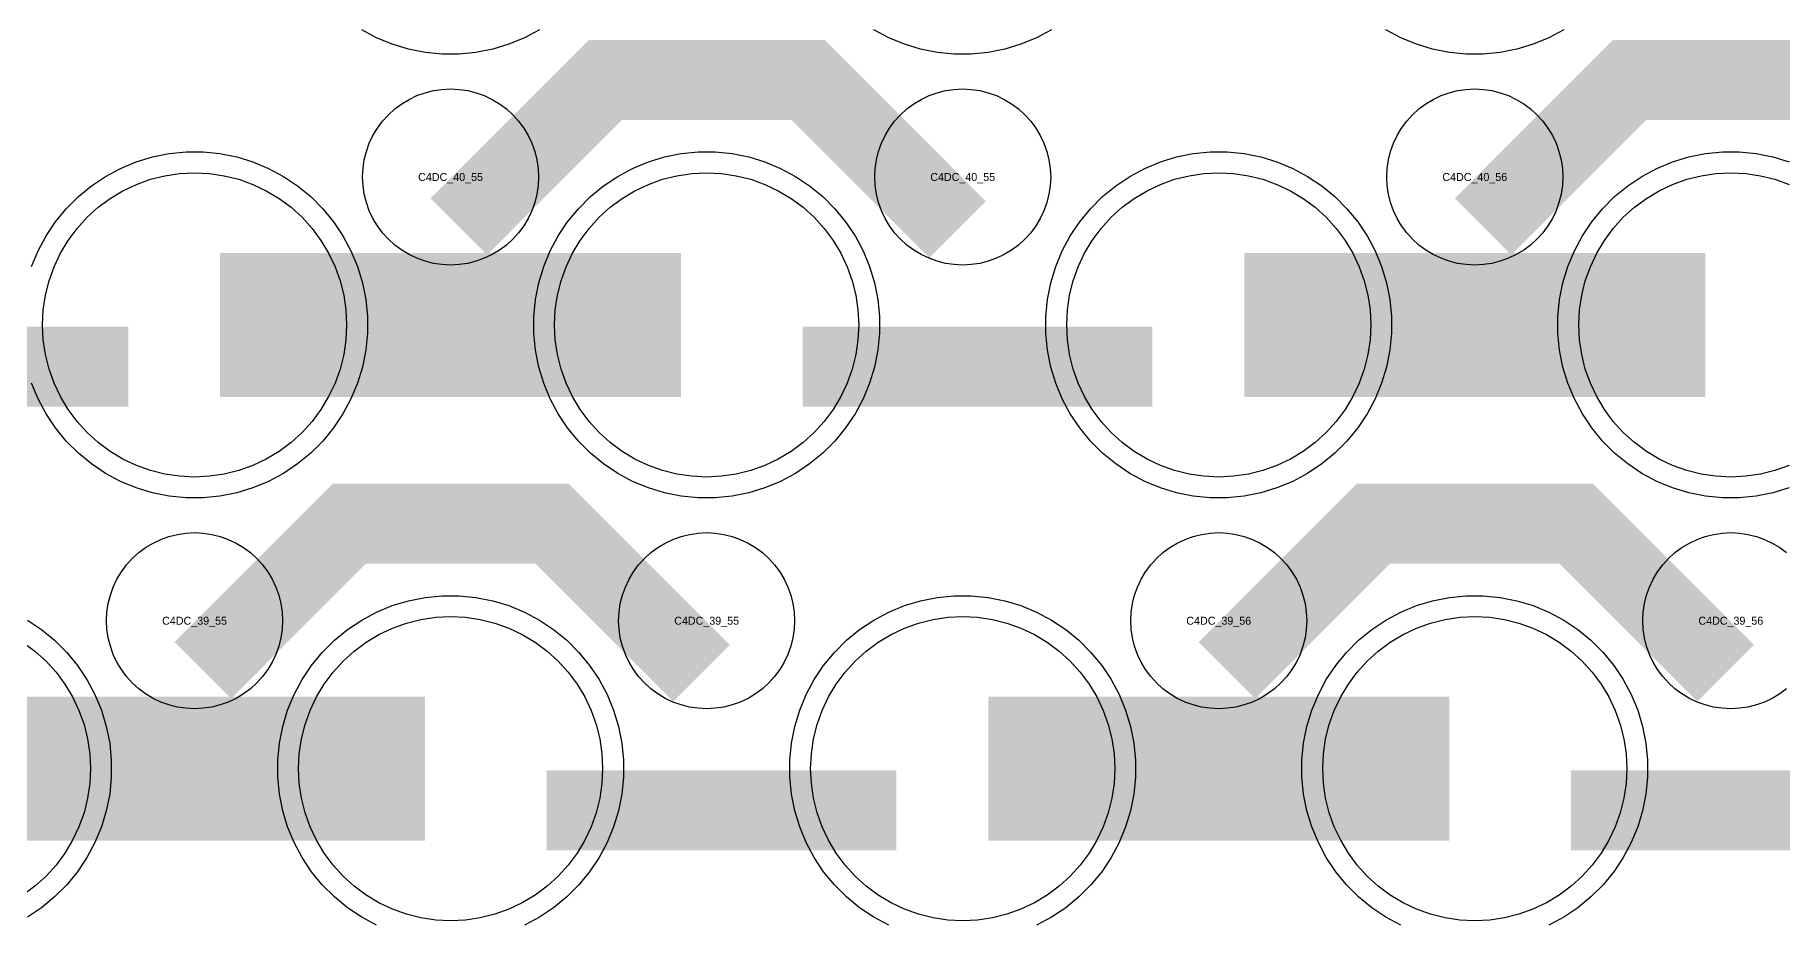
# Model space of a CAD drawing. Extents: x -11880 to 11880, y -14992 to 14992.
# Drawn here: x 5550 to 6096, y -9484 to -9206 of the extents above; entities that cross this region are included whole.
import ezdxf
from ezdxf.enums import TextEntityAlignment as Align

# ---------------------------------------------------------------- set-up
doc = ezdxf.new("R2010")
doc.units = 0
doc.header["$MEASUREMENT"] = 0
for name, color, linetype in [('GDS_775_DT_237', 138, 'CONTINUOUS'), ('RDL1_FS', 34, 'CONTINUOUS'), ('RDL_BS', 160, 'CONTINUOUS')]:
    doc.layers.add(name, color=color, linetype=linetype)

msp = doc.modelspace()

# ---------------------------------------------------------------- linework, layer by layer
at = {"layer": 'RDL1_FS'}
for points in [[(5600, -9344.509), (5595.343, -9344.28), (5590.732, -9343.596), (5586.209, -9342.464), (5581.819, -9340.892), (5577.605, -9338.9), (5573.605, -9336.502), (5569.86, -9333.724), (5566.406, -9330.594), (5563.276, -9327.14), (5560.498, -9323.395), (5558.1, -9319.395), (5556.108, -9315.181), (5554.536, -9310.791), (5553.404, -9306.268), (5552.72, -9301.657), (5552.491, -9297), (5552.72, -9292.343), (5553.404, -9287.732), (5554.536, -9283.209), (5556.108, -9278.819), (5558.1, -9274.605), (5560.498, -9270.605), (5563.276, -9266.86), (5566.406, -9263.406), (5569.86, -9260.276), (5573.605, -9257.498), (5577.605, -9255.1), (5581.819, -9253.108), (5586.209, -9251.536), (5590.732, -9250.404), (5595.343, -9249.72), (5600, -9249.491), (5604.657, -9249.72), (5609.268, -9250.404), (5613.791, -9251.536), (5618.181, -9253.108), (5622.395, -9255.1), (5626.395, -9257.498), (5630.14, -9260.276), (5633.594, -9263.406), (5636.724, -9266.86), (5639.502, -9270.605), (5641.9, -9274.605), (5643.892, -9278.819), (5645.464, -9283.209), (5646.596, -9287.732), (5647.28, -9292.343), (5647.509, -9297), (5647.28, -9301.657), (5646.596, -9306.268), (5645.464, -9310.791), (5643.892, -9315.181), (5641.9, -9319.395), (5639.502, -9323.395), (5636.724, -9327.14), (5633.594, -9330.594), (5630.14, -9333.724), (5626.395, -9336.502), (5622.395, -9338.9), (5618.181, -9340.892), (5613.791, -9342.464), (5609.268, -9343.596), (5604.657, -9344.28)], [(5760, -9344.509), (5755.343, -9344.28), (5750.732, -9343.596), (5746.209, -9342.464), (5741.819, -9340.892), (5737.605, -9338.9), (5733.605, -9336.502), (5729.86, -9333.724), (5726.406, -9330.594), (5723.276, -9327.14), (5720.498, -9323.395), (5718.1, -9319.395), (5716.108, -9315.181), (5714.536, -9310.791), (5713.404, -9306.268), (5712.72, -9301.657), (5712.491, -9297), (5712.72, -9292.343), (5713.404, -9287.732), (5714.536, -9283.209), (5716.108, -9278.819), (5718.1, -9274.605), (5720.498, -9270.605), (5723.276, -9266.86), (5726.406, -9263.406), (5729.86, -9260.276), (5733.605, -9257.498), (5737.605, -9255.1), (5741.819, -9253.108), (5746.209, -9251.536), (5750.732, -9250.404), (5755.343, -9249.72), (5760, -9249.491), (5764.657, -9249.72), (5769.268, -9250.404), (5773.791, -9251.536), (5778.181, -9253.108), (5782.395, -9255.1), (5786.395, -9257.498), (5790.14, -9260.276), (5793.594, -9263.406), (5796.724, -9266.86), (5799.502, -9270.605), (5801.9, -9274.605), (5803.892, -9278.819), (5805.464, -9283.209), (5806.596, -9287.732), (5807.28, -9292.343), (5807.509, -9297), (5807.28, -9301.657), (5806.596, -9306.268), (5805.464, -9310.791), (5803.892, -9315.181), (5801.9, -9319.395), (5799.502, -9323.395), (5796.724, -9327.14), (5793.594, -9330.594), (5790.14, -9333.724), (5786.395, -9336.502), (5782.395, -9338.9), (5778.181, -9340.892), (5773.791, -9342.464), (5769.268, -9343.596), (5764.657, -9344.28)], [(5920, -9344.509), (5915.343, -9344.28), (5910.732, -9343.596), (5906.209, -9342.464), (5901.819, -9340.892), (5897.605, -9338.9), (5893.605, -9336.502), (5889.86, -9333.724), (5886.406, -9330.594), (5883.276, -9327.14), (5880.498, -9323.395), (5878.1, -9319.395), (5876.108, -9315.181), (5874.536, -9310.791), (5873.404, -9306.268), (5872.72, -9301.657), (5872.491, -9297), (5872.72, -9292.343), (5873.404, -9287.732), (5874.536, -9283.209), (5876.108, -9278.819), (5878.1, -9274.605), (5880.498, -9270.605), (5883.276, -9266.86), (5886.406, -9263.406), (5889.86, -9260.276), (5893.605, -9257.498), (5897.605, -9255.1), (5901.819, -9253.108), (5906.209, -9251.536), (5910.732, -9250.404), (5915.343, -9249.72), (5920, -9249.491), (5924.657, -9249.72), (5929.268, -9250.404), (5933.791, -9251.536), (5938.181, -9253.108), (5942.395, -9255.1), (5946.395, -9257.498), (5950.14, -9260.276), (5953.594, -9263.406), (5956.724, -9266.86), (5959.502, -9270.605), (5961.9, -9274.605), (5963.892, -9278.819), (5965.464, -9283.209), (5966.596, -9287.732), (5967.28, -9292.343), (5967.509, -9297), (5967.28, -9301.657), (5966.596, -9306.268), (5965.464, -9310.791), (5963.892, -9315.181), (5961.9, -9319.395), (5959.502, -9323.395), (5956.724, -9327.14), (5953.594, -9330.594), (5950.14, -9333.724), (5946.395, -9336.502), (5942.395, -9338.9), (5938.181, -9340.892), (5933.791, -9342.464), (5929.268, -9343.596), (5924.657, -9344.28)], [(5680, -9483.074), (5675.343, -9482.845), (5670.732, -9482.161), (5666.209, -9481.029), (5661.819, -9479.457), (5657.605, -9477.465), (5653.605, -9475.067), (5649.86, -9472.289), (5646.406, -9469.159), (5643.276, -9465.705), (5640.498, -9461.96), (5638.1, -9457.96), (5636.108, -9453.746), (5634.536, -9449.356), (5633.404, -9444.833), (5632.72, -9440.222), (5632.491, -9435.565), (5632.72, -9430.908), (5633.404, -9426.297), (5634.536, -9421.774), (5636.108, -9417.384), (5638.1, -9413.17), (5640.498, -9409.17), (5643.276, -9405.425), (5646.406, -9401.971), (5649.86, -9398.841), (5653.605, -9396.063), (5657.605, -9393.665), (5661.819, -9391.673), (5666.209, -9390.101), (5670.732, -9388.969), (5675.343, -9388.285), (5680, -9388.056), (5684.657, -9388.285), (5689.268, -9388.969), (5693.791, -9390.101), (5698.181, -9391.673), (5702.395, -9393.665), (5706.395, -9396.063), (5710.14, -9398.841), (5713.594, -9401.971), (5716.724, -9405.425), (5719.502, -9409.17), (5721.9, -9413.17), (5723.892, -9417.384), (5725.464, -9421.774), (5726.596, -9426.297), (5727.28, -9430.908), (5727.509, -9435.565), (5727.28, -9440.222), (5726.596, -9444.833), (5725.464, -9449.356), (5723.892, -9453.746), (5721.9, -9457.96), (5719.502, -9461.96), (5716.724, -9465.705), (5713.594, -9469.159), (5710.14, -9472.289), (5706.395, -9475.067), (5702.395, -9477.465), (5698.181, -9479.457), (5693.791, -9481.029), (5689.268, -9482.161), (5684.657, -9482.845)], [(5840, -9483.074), (5835.343, -9482.845), (5830.732, -9482.161), (5826.209, -9481.029), (5821.819, -9479.457), (5817.605, -9477.465), (5813.605, -9475.067), (5809.86, -9472.289), (5806.406, -9469.159), (5803.276, -9465.705), (5800.498, -9461.96), (5798.1, -9457.96), (5796.108, -9453.746), (5794.536, -9449.356), (5793.404, -9444.833), (5792.72, -9440.222), (5792.491, -9435.565), (5792.72, -9430.908), (5793.404, -9426.297), (5794.536, -9421.774), (5796.108, -9417.384), (5798.1, -9413.17), (5800.498, -9409.17), (5803.276, -9405.425), (5806.406, -9401.971), (5809.86, -9398.841), (5813.605, -9396.063), (5817.605, -9393.665), (5821.819, -9391.673), (5826.209, -9390.101), (5830.732, -9388.969), (5835.343, -9388.285), (5840, -9388.056), (5844.657, -9388.285), (5849.268, -9388.969), (5853.791, -9390.101), (5858.181, -9391.673), (5862.395, -9393.665), (5866.395, -9396.063), (5870.14, -9398.841), (5873.594, -9401.971), (5876.724, -9405.425), (5879.502, -9409.17), (5881.9, -9413.17), (5883.892, -9417.384), (5885.464, -9421.774), (5886.596, -9426.297), (5887.28, -9430.908), (5887.509, -9435.565), (5887.28, -9440.222), (5886.596, -9444.833), (5885.464, -9449.356), (5883.892, -9453.746), (5881.9, -9457.96), (5879.502, -9461.96), (5876.724, -9465.705), (5873.594, -9469.159), (5870.14, -9472.289), (5866.395, -9475.067), (5862.395, -9477.465), (5858.181, -9479.457), (5853.791, -9481.029), (5849.268, -9482.161), (5844.657, -9482.845)], [(6000, -9483.074), (5995.343, -9482.845), (5990.732, -9482.161), (5986.209, -9481.029), (5981.819, -9479.457), (5977.605, -9477.465), (5973.605, -9475.067), (5969.86, -9472.289), (5966.406, -9469.159), (5963.276, -9465.705), (5960.498, -9461.96), (5958.1, -9457.96), (5956.108, -9453.746), (5954.536, -9449.356), (5953.404, -9444.833), (5952.72, -9440.222), (5952.491, -9435.565), (5952.72, -9430.908), (5953.404, -9426.297), (5954.536, -9421.774), (5956.108, -9417.384), (5958.1, -9413.17), (5960.498, -9409.17), (5963.276, -9405.425), (5966.406, -9401.971), (5969.86, -9398.841), (5973.605, -9396.063), (5977.605, -9393.665), (5981.819, -9391.673), (5986.209, -9390.101), (5990.732, -9388.969), (5995.343, -9388.285), (6000, -9388.056), (6004.657, -9388.285), (6009.268, -9388.969), (6013.791, -9390.101), (6018.181, -9391.673), (6022.395, -9393.665), (6026.395, -9396.063), (6030.14, -9398.841), (6033.594, -9401.971), (6036.724, -9405.425), (6039.502, -9409.17), (6041.9, -9413.17), (6043.892, -9417.384), (6045.464, -9421.774), (6046.596, -9426.297), (6047.28, -9430.908), (6047.509, -9435.565), (6047.28, -9440.222), (6046.596, -9444.833), (6045.464, -9449.356), (6043.892, -9453.746), (6041.9, -9457.96), (6039.502, -9461.96), (6036.724, -9465.705), (6033.594, -9469.159), (6030.14, -9472.289), (6026.395, -9475.067), (6022.395, -9477.465), (6018.181, -9479.457), (6013.791, -9481.029), (6009.268, -9482.161), (6004.657, -9482.845)]]:
    msp.add_lwpolyline(points, close=True, dxfattribs=at)
for points in [[(6098.181, -9340.892), (6093.791, -9342.464), (6089.268, -9343.596), (6084.657, -9344.28), (6080, -9344.509), (6075.343, -9344.28), (6070.732, -9343.596), (6066.209, -9342.464), (6061.819, -9340.892), (6057.605, -9338.9), (6053.605, -9336.502), (6049.86, -9333.724), (6046.406, -9330.594), (6043.276, -9327.14), (6040.498, -9323.395), (6038.1, -9319.395), (6036.108, -9315.181), (6034.536, -9310.791), (6033.404, -9306.268), (6032.72, -9301.657), (6032.491, -9297), (6032.72, -9292.343), (6033.404, -9287.732), (6034.536, -9283.209), (6036.108, -9278.819), (6038.1, -9274.605), (6040.498, -9270.605), (6043.276, -9266.86), (6046.406, -9263.406), (6049.86, -9260.276), (6053.605, -9257.498), (6057.605, -9255.1), (6061.819, -9253.108), (6066.209, -9251.536), (6070.732, -9250.404), (6075.343, -9249.72), (6080, -9249.491), (6084.657, -9249.72), (6089.268, -9250.404), (6093.791, -9251.536), (6098.181, -9253.108)], [(5546.395, -9396.063), (5550.14, -9398.841), (5553.594, -9401.971), (5556.724, -9405.425), (5559.502, -9409.17), (5561.9, -9413.17), (5563.892, -9417.384), (5565.464, -9421.774), (5566.596, -9426.297), (5567.28, -9430.908), (5567.509, -9435.565), (5567.28, -9440.222), (5566.596, -9444.833), (5565.464, -9449.356), (5563.892, -9453.746), (5561.9, -9457.96), (5559.502, -9461.96), (5556.724, -9465.705), (5553.594, -9469.159), (5550.14, -9472.289), (5546.395, -9475.067)]]:
    msp.add_lwpolyline(points, dxfattribs=at)
for points in [[(5608.002, -9297, 45, 45, 0), (5680.002, -9297, 45, 45, 0)], [(5680.002, -9297, 45, 45, 0), (5752.002, -9297, 45, 45, 0)], [(5928.002, -9297, 45, 45, 0), (6000.002, -9297, 45, 45, 0)], [(6000.002, -9297, 45, 45, 0), (6072.002, -9297, 45, 45, 0)], [(5528.002, -9435.565, 45, 45, 0), (5600.002, -9435.565, 45, 45, 0)], [(5600.002, -9435.565, 45, 45, 0), (5672.002, -9435.565, 45, 45, 0)], [(5848.002, -9435.565, 45, 45, 0), (5920.002, -9435.565, 45, 45, 0)], [(5920.002, -9435.565, 45, 45, 0), (5992.002, -9435.565, 45, 45, 0)]]:
    msp.add_lwpolyline(points, format="xyseb", dxfattribs=at)
at = {"layer": 'RDL_BS', "color": 241, "true_color": 0xf7abae}
for points in [[(5707.777, -9204.818), (5703.115, -9207.31), (5698.205, -9209.341), (5693.165, -9210.872), (5687.938, -9211.918), (5682.644, -9212.435), (5677.356, -9212.435), (5672.062, -9211.918), (5666.835, -9210.872), (5661.795, -9209.341), (5656.885, -9207.31), (5652.223, -9204.818)], [(5867.777, -9204.818), (5863.115, -9207.31), (5858.205, -9209.341), (5853.165, -9210.872), (5847.938, -9211.918), (5842.644, -9212.435), (5837.356, -9212.435), (5832.062, -9211.918), (5826.835, -9210.872), (5821.795, -9209.341), (5816.885, -9207.31), (5812.223, -9204.818)], [(6027.777, -9204.818), (6023.115, -9207.31), (6018.205, -9209.341), (6013.165, -9210.872), (6007.938, -9211.918), (6002.644, -9212.435), (5997.356, -9212.435), (5992.062, -9211.918), (5986.835, -9210.872), (5981.795, -9209.341), (5976.885, -9207.31), (5972.223, -9204.818)]]:
    msp.add_lwpolyline(points, dxfattribs=at)
at = {"layer": 'RDL_BS'}
for points in [[(5682.562, -9266.314, 25, 25, 0), (5728.377, -9220.499, 25, 25, 0), (5761.93, -9220.499, 25, 25, 0)], [(5838.401, -9267.213, 25, 25, 0), (5791.687, -9220.499, 25, 25, 0), (5761.929, -9220.499, 25, 25, 0)], [(6002.562, -9266.314, 25, 25, 0), (6048.377, -9220.499, 25, 25, 0), (6081.93, -9220.499, 25, 25, 0)], [(6158.401, -9267.213, 25, 25, 0), (6111.687, -9220.499, 25, 25, 0), (6081.929, -9220.499, 25, 25, 0)], [(5470.016, -9310.013, 25, 25, 0), (5579.281, -9310.013, 25, 25, 0)], [(5790.016, -9310.013, 25, 25, 0), (5899.281, -9310.013, 25, 25, 0)], [(5602.562, -9404.879, 25, 25, 0), (5648.377, -9359.064, 25, 25, 0), (5681.93, -9359.064, 25, 25, 0)], [(5758.401, -9405.778, 25, 25, 0), (5711.687, -9359.064, 25, 25, 0), (5681.929, -9359.064, 25, 25, 0)], [(5922.562, -9404.879, 25, 25, 0), (5968.377, -9359.064, 25, 25, 0), (6001.93, -9359.064, 25, 25, 0)], [(6078.401, -9405.778, 25, 25, 0), (6031.687, -9359.064, 25, 25, 0), (6001.929, -9359.064, 25, 25, 0)], [(5710.016, -9448.578, 25, 25, 0), (5819.281, -9448.578, 25, 25, 0)], [(6030.016, -9448.578, 25, 25, 0), (6139.281, -9448.578, 25, 25, 0)]]:
    msp.add_lwpolyline(points, format="xyseb", dxfattribs=at)
for points in [[(5680, -9278.306), (5677.307, -9278.174), (5674.635, -9277.778), (5672.016, -9277.121), (5669.481, -9276.214), (5667.044, -9275.062), (5664.72, -9273.669), (5662.557, -9272.066), (5660.558, -9270.254), (5658.746, -9268.255), (5657.143, -9266.092), (5655.75, -9263.768), (5654.598, -9261.331), (5653.691, -9258.796), (5653.034, -9256.177), (5652.638, -9253.505), (5652.506, -9250.812), (5652.638, -9248.119), (5653.034, -9245.447), (5653.691, -9242.828), (5654.598, -9240.293), (5655.75, -9237.856), (5657.143, -9235.532), (5658.746, -9233.369), (5660.558, -9231.37), (5662.557, -9229.558), (5664.72, -9227.955), (5667.044, -9226.562), (5669.481, -9225.41), (5672.016, -9224.503), (5674.635, -9223.846), (5677.307, -9223.45), (5680, -9223.318), (5682.693, -9223.45), (5685.365, -9223.846), (5687.984, -9224.503), (5690.519, -9225.41), (5692.956, -9226.562), (5695.28, -9227.955), (5697.443, -9229.558), (5699.442, -9231.37), (5701.254, -9233.369), (5702.857, -9235.532), (5704.25, -9237.856), (5705.402, -9240.293), (5706.309, -9242.828), (5706.966, -9245.447), (5707.362, -9248.119), (5707.494, -9250.812), (5707.362, -9253.505), (5706.966, -9256.177), (5706.309, -9258.796), (5705.402, -9261.331), (5704.25, -9263.768), (5702.857, -9266.092), (5701.254, -9268.255), (5699.442, -9270.254), (5697.443, -9272.066), (5695.28, -9273.669), (5692.956, -9275.062), (5690.519, -9276.214), (5687.984, -9277.121), (5685.365, -9277.778), (5682.693, -9278.174)], [(5840, -9278.306), (5837.307, -9278.174), (5834.635, -9277.778), (5832.016, -9277.121), (5829.481, -9276.214), (5827.044, -9275.062), (5824.72, -9273.669), (5822.557, -9272.066), (5820.558, -9270.254), (5818.746, -9268.255), (5817.143, -9266.092), (5815.75, -9263.768), (5814.598, -9261.331), (5813.691, -9258.796), (5813.034, -9256.177), (5812.638, -9253.505), (5812.506, -9250.812), (5812.638, -9248.119), (5813.034, -9245.447), (5813.691, -9242.828), (5814.598, -9240.293), (5815.75, -9237.856), (5817.143, -9235.532), (5818.746, -9233.369), (5820.558, -9231.37), (5822.557, -9229.558), (5824.72, -9227.955), (5827.044, -9226.562), (5829.481, -9225.41), (5832.016, -9224.503), (5834.635, -9223.846), (5837.307, -9223.45), (5840, -9223.318), (5842.693, -9223.45), (5845.365, -9223.846), (5847.984, -9224.503), (5850.519, -9225.41), (5852.956, -9226.562), (5855.28, -9227.955), (5857.443, -9229.558), (5859.442, -9231.37), (5861.254, -9233.369), (5862.857, -9235.532), (5864.25, -9237.856), (5865.402, -9240.293), (5866.309, -9242.828), (5866.966, -9245.447), (5867.362, -9248.119), (5867.494, -9250.812), (5867.362, -9253.505), (5866.966, -9256.177), (5866.309, -9258.796), (5865.402, -9261.331), (5864.25, -9263.768), (5862.857, -9266.092), (5861.254, -9268.255), (5859.442, -9270.254), (5857.443, -9272.066), (5855.28, -9273.669), (5852.956, -9275.062), (5850.519, -9276.214), (5847.984, -9277.121), (5845.365, -9277.778), (5842.693, -9278.174)], [(6000, -9278.306), (5997.307, -9278.174), (5994.635, -9277.778), (5992.016, -9277.121), (5989.481, -9276.214), (5987.044, -9275.062), (5984.72, -9273.669), (5982.557, -9272.066), (5980.558, -9270.254), (5978.746, -9268.255), (5977.143, -9266.092), (5975.75, -9263.768), (5974.598, -9261.331), (5973.691, -9258.796), (5973.034, -9256.177), (5972.638, -9253.505), (5972.506, -9250.812), (5972.638, -9248.119), (5973.034, -9245.447), (5973.691, -9242.828), (5974.598, -9240.293), (5975.75, -9237.856), (5977.143, -9235.532), (5978.746, -9233.369), (5980.558, -9231.37), (5982.557, -9229.558), (5984.72, -9227.955), (5987.044, -9226.562), (5989.481, -9225.41), (5992.016, -9224.503), (5994.635, -9223.846), (5997.307, -9223.45), (6000, -9223.318), (6002.693, -9223.45), (6005.365, -9223.846), (6007.984, -9224.503), (6010.519, -9225.41), (6012.956, -9226.562), (6015.28, -9227.955), (6017.443, -9229.558), (6019.442, -9231.37), (6021.254, -9233.369), (6022.857, -9235.532), (6024.25, -9237.856), (6025.402, -9240.293), (6026.309, -9242.828), (6026.966, -9245.447), (6027.362, -9248.119), (6027.494, -9250.812), (6027.362, -9253.505), (6026.966, -9256.177), (6026.309, -9258.796), (6025.402, -9261.331), (6024.25, -9263.768), (6022.857, -9266.092), (6021.254, -9268.255), (6019.442, -9270.254), (6017.443, -9272.066), (6015.28, -9273.669), (6012.956, -9275.062), (6010.519, -9276.214), (6007.984, -9277.121), (6005.365, -9277.778), (6002.693, -9278.174)], [(5757.356, -9351), (5752.062, -9350.483), (5746.835, -9349.437), (5741.795, -9347.906), (5736.885, -9345.875), (5732.223, -9343.383), (5727.809, -9340.436), (5723.708, -9337.074), (5719.926, -9333.292), (5716.564, -9329.191), (5713.617, -9324.777), (5711.125, -9320.115), (5709.094, -9315.205), (5707.563, -9310.165), (5706.517, -9304.938), (5706, -9299.644), (5706, -9294.356), (5706.517, -9289.062), (5707.563, -9283.835), (5709.094, -9278.795), (5711.125, -9273.885), (5713.617, -9269.223), (5716.564, -9264.809), (5719.926, -9260.708), (5723.708, -9256.926), (5727.809, -9253.564), (5732.223, -9250.617), (5736.885, -9248.125), (5741.795, -9246.094), (5746.835, -9244.563), (5752.062, -9243.517), (5757.356, -9243), (5762.644, -9243), (5767.938, -9243.517), (5773.165, -9244.563), (5778.205, -9246.094), (5783.115, -9248.125), (5787.777, -9250.617), (5792.191, -9253.564), (5796.292, -9256.926), (5800.074, -9260.708), (5803.436, -9264.809), (5806.383, -9269.223), (5808.875, -9273.885), (5810.906, -9278.795), (5812.437, -9283.835), (5813.483, -9289.062), (5814, -9294.356), (5814, -9299.644), (5813.483, -9304.938), (5812.437, -9310.165), (5810.906, -9315.205), (5808.875, -9320.115), (5806.383, -9324.777), (5803.436, -9329.191), (5800.074, -9333.292), (5796.292, -9337.074), (5792.191, -9340.436), (5787.777, -9343.383), (5783.115, -9345.875), (5778.205, -9347.906), (5773.165, -9349.437), (5767.938, -9350.483), (5762.644, -9351)], [(5917.356, -9351), (5912.062, -9350.483), (5906.835, -9349.437), (5901.795, -9347.906), (5896.885, -9345.875), (5892.223, -9343.383), (5887.809, -9340.436), (5883.708, -9337.074), (5879.926, -9333.292), (5876.564, -9329.191), (5873.617, -9324.777), (5871.125, -9320.115), (5869.094, -9315.205), (5867.563, -9310.165), (5866.517, -9304.938), (5866, -9299.644), (5866, -9294.356), (5866.517, -9289.062), (5867.563, -9283.835), (5869.094, -9278.795), (5871.125, -9273.885), (5873.617, -9269.223), (5876.564, -9264.809), (5879.926, -9260.708), (5883.708, -9256.926), (5887.809, -9253.564), (5892.223, -9250.617), (5896.885, -9248.125), (5901.795, -9246.094), (5906.835, -9244.563), (5912.062, -9243.517), (5917.356, -9243), (5922.644, -9243), (5927.938, -9243.517), (5933.165, -9244.563), (5938.205, -9246.094), (5943.115, -9248.125), (5947.777, -9250.617), (5952.191, -9253.564), (5956.292, -9256.926), (5960.074, -9260.708), (5963.436, -9264.809), (5966.383, -9269.223), (5968.875, -9273.885), (5970.906, -9278.795), (5972.437, -9283.835), (5973.483, -9289.062), (5974, -9294.356), (5974, -9299.644), (5973.483, -9304.938), (5972.437, -9310.165), (5970.906, -9315.205), (5968.875, -9320.115), (5966.383, -9324.777), (5963.436, -9329.191), (5960.074, -9333.292), (5956.292, -9337.074), (5952.191, -9340.436), (5947.777, -9343.383), (5943.115, -9345.875), (5938.205, -9347.906), (5933.165, -9349.437), (5927.938, -9350.483), (5922.644, -9351)], [(5600, -9416.871), (5597.307, -9416.739), (5594.635, -9416.343), (5592.016, -9415.686), (5589.481, -9414.779), (5587.044, -9413.627), (5584.72, -9412.234), (5582.557, -9410.631), (5580.558, -9408.819), (5578.746, -9406.82), (5577.143, -9404.657), (5575.75, -9402.333), (5574.598, -9399.896), (5573.691, -9397.361), (5573.034, -9394.742), (5572.638, -9392.07), (5572.506, -9389.377), (5572.638, -9386.684), (5573.034, -9384.012), (5573.691, -9381.393), (5574.598, -9378.858), (5575.75, -9376.421), (5577.143, -9374.097), (5578.746, -9371.934), (5580.558, -9369.935), (5582.557, -9368.123), (5584.72, -9366.52), (5587.044, -9365.127), (5589.481, -9363.975), (5592.016, -9363.068), (5594.635, -9362.411), (5597.307, -9362.015), (5600, -9361.883), (5602.693, -9362.015), (5605.365, -9362.411), (5607.984, -9363.068), (5610.519, -9363.975), (5612.956, -9365.127), (5615.28, -9366.52), (5617.443, -9368.123), (5619.442, -9369.935), (5621.254, -9371.934), (5622.857, -9374.097), (5624.25, -9376.421), (5625.402, -9378.858), (5626.309, -9381.393), (5626.966, -9384.012), (5627.362, -9386.684), (5627.494, -9389.377), (5627.362, -9392.07), (5626.966, -9394.742), (5626.309, -9397.361), (5625.402, -9399.896), (5624.25, -9402.333), (5622.857, -9404.657), (5621.254, -9406.82), (5619.442, -9408.819), (5617.443, -9410.631), (5615.28, -9412.234), (5612.956, -9413.627), (5610.519, -9414.779), (5607.984, -9415.686), (5605.365, -9416.343), (5602.693, -9416.739)], [(5760, -9416.871), (5757.307, -9416.739), (5754.635, -9416.343), (5752.016, -9415.686), (5749.481, -9414.779), (5747.044, -9413.627), (5744.72, -9412.234), (5742.557, -9410.631), (5740.558, -9408.819), (5738.746, -9406.82), (5737.143, -9404.657), (5735.75, -9402.333), (5734.598, -9399.896), (5733.691, -9397.361), (5733.034, -9394.742), (5732.638, -9392.07), (5732.506, -9389.377), (5732.638, -9386.684), (5733.034, -9384.012), (5733.691, -9381.393), (5734.598, -9378.858), (5735.75, -9376.421), (5737.143, -9374.097), (5738.746, -9371.934), (5740.558, -9369.935), (5742.557, -9368.123), (5744.72, -9366.52), (5747.044, -9365.127), (5749.481, -9363.975), (5752.016, -9363.068), (5754.635, -9362.411), (5757.307, -9362.015), (5760, -9361.883), (5762.693, -9362.015), (5765.365, -9362.411), (5767.984, -9363.068), (5770.519, -9363.975), (5772.956, -9365.127), (5775.28, -9366.52), (5777.443, -9368.123), (5779.442, -9369.935), (5781.254, -9371.934), (5782.857, -9374.097), (5784.25, -9376.421), (5785.402, -9378.858), (5786.309, -9381.393), (5786.966, -9384.012), (5787.362, -9386.684), (5787.494, -9389.377), (5787.362, -9392.07), (5786.966, -9394.742), (5786.309, -9397.361), (5785.402, -9399.896), (5784.25, -9402.333), (5782.857, -9404.657), (5781.254, -9406.82), (5779.442, -9408.819), (5777.443, -9410.631), (5775.28, -9412.234), (5772.956, -9413.627), (5770.519, -9414.779), (5767.984, -9415.686), (5765.365, -9416.343), (5762.693, -9416.739)], [(5920, -9416.871), (5917.307, -9416.739), (5914.635, -9416.343), (5912.016, -9415.686), (5909.481, -9414.779), (5907.044, -9413.627), (5904.72, -9412.234), (5902.557, -9410.631), (5900.558, -9408.819), (5898.746, -9406.82), (5897.143, -9404.657), (5895.75, -9402.333), (5894.598, -9399.896), (5893.691, -9397.361), (5893.034, -9394.742), (5892.638, -9392.07), (5892.506, -9389.377), (5892.638, -9386.684), (5893.034, -9384.012), (5893.691, -9381.393), (5894.598, -9378.858), (5895.75, -9376.421), (5897.143, -9374.097), (5898.746, -9371.934), (5900.558, -9369.935), (5902.557, -9368.123), (5904.72, -9366.52), (5907.044, -9365.127), (5909.481, -9363.975), (5912.016, -9363.068), (5914.635, -9362.411), (5917.307, -9362.015), (5920, -9361.883), (5922.693, -9362.015), (5925.365, -9362.411), (5927.984, -9363.068), (5930.519, -9363.975), (5932.956, -9365.127), (5935.28, -9366.52), (5937.443, -9368.123), (5939.442, -9369.935), (5941.254, -9371.934), (5942.857, -9374.097), (5944.25, -9376.421), (5945.402, -9378.858), (5946.309, -9381.393), (5946.966, -9384.012), (5947.362, -9386.684), (5947.494, -9389.377), (5947.362, -9392.07), (5946.966, -9394.742), (5946.309, -9397.361), (5945.402, -9399.896), (5944.25, -9402.333), (5942.857, -9404.657), (5941.254, -9406.82), (5939.442, -9408.819), (5937.443, -9410.631), (5935.28, -9412.234), (5932.956, -9413.627), (5930.519, -9414.779), (5927.984, -9415.686), (5925.365, -9416.343), (5922.693, -9416.739)]]:
    msp.add_lwpolyline(points, close=True, dxfattribs=at)
for points in [[(5549.094, -9278.795), (5551.125, -9273.885), (5553.617, -9269.223), (5556.564, -9264.809), (5559.926, -9260.708), (5563.708, -9256.926), (5567.809, -9253.564), (5572.223, -9250.617), (5576.885, -9248.125), (5581.795, -9246.094), (5586.835, -9244.563), (5592.062, -9243.517), (5597.356, -9243), (5602.644, -9243), (5607.938, -9243.517), (5613.165, -9244.563), (5618.205, -9246.094), (5623.115, -9248.125), (5627.777, -9250.617), (5632.191, -9253.564), (5636.292, -9256.926), (5640.074, -9260.708), (5643.436, -9264.809), (5646.383, -9269.223), (5648.875, -9273.885), (5650.906, -9278.795), (5652.437, -9283.835), (5653.483, -9289.062), (5654, -9294.356), (5654, -9299.644), (5653.483, -9304.938), (5652.437, -9310.165), (5650.906, -9315.205), (5648.875, -9320.115), (5646.383, -9324.777), (5643.436, -9329.191), (5640.074, -9333.292), (5636.292, -9337.074), (5632.191, -9340.436), (5627.777, -9343.383), (5623.115, -9345.875), (5618.205, -9347.906), (5613.165, -9349.437), (5607.938, -9350.483), (5602.644, -9351), (5597.356, -9351), (5592.062, -9350.483), (5586.835, -9349.437), (5581.795, -9347.906), (5576.885, -9345.875), (5572.223, -9343.383), (5567.809, -9340.436), (5563.708, -9337.074), (5559.926, -9333.292), (5556.564, -9329.191), (5553.617, -9324.777), (5551.125, -9320.115), (5549.094, -9315.205)], [(6098.205, -9347.906), (6093.165, -9349.437), (6087.938, -9350.483), (6082.644, -9351), (6077.356, -9351), (6072.062, -9350.483), (6066.835, -9349.437), (6061.795, -9347.906), (6056.885, -9345.875), (6052.223, -9343.383), (6047.809, -9340.436), (6043.708, -9337.074), (6039.926, -9333.292), (6036.564, -9329.191), (6033.617, -9324.777), (6031.125, -9320.115), (6029.094, -9315.205), (6027.563, -9310.165), (6026.517, -9304.938), (6026, -9299.644), (6026, -9294.356), (6026.517, -9289.062), (6027.563, -9283.835), (6029.094, -9278.795), (6031.125, -9273.885), (6033.617, -9269.223), (6036.564, -9264.809), (6039.926, -9260.708), (6043.708, -9256.926), (6047.809, -9253.564), (6052.223, -9250.617), (6056.885, -9248.125), (6061.795, -9246.094), (6066.835, -9244.563), (6072.062, -9243.517), (6077.356, -9243), (6082.644, -9243), (6087.938, -9243.517), (6093.165, -9244.563), (6098.205, -9246.094)], [(6097.443, -9410.631), (6095.28, -9412.234), (6092.956, -9413.627), (6090.519, -9414.779), (6087.984, -9415.686), (6085.365, -9416.343), (6082.693, -9416.739), (6080, -9416.871), (6077.307, -9416.739), (6074.635, -9416.343), (6072.016, -9415.686), (6069.481, -9414.779), (6067.044, -9413.627), (6064.72, -9412.234), (6062.557, -9410.631), (6060.558, -9408.819), (6058.746, -9406.82), (6057.143, -9404.657), (6055.75, -9402.333), (6054.598, -9399.896), (6053.691, -9397.361), (6053.034, -9394.742), (6052.638, -9392.07), (6052.506, -9389.377), (6052.638, -9386.684), (6053.034, -9384.012), (6053.691, -9381.393), (6054.598, -9378.858), (6055.75, -9376.421), (6057.143, -9374.097), (6058.746, -9371.934), (6060.558, -9369.935), (6062.557, -9368.123), (6064.72, -9366.52), (6067.044, -9365.127), (6069.481, -9363.975), (6072.016, -9363.068), (6074.635, -9362.411), (6077.307, -9362.015), (6080, -9361.883), (6082.693, -9362.015), (6085.365, -9362.411), (6087.984, -9363.068), (6090.519, -9363.975), (6092.956, -9365.127), (6095.28, -9366.52), (6097.443, -9368.123)], [(5656.885, -9484.44), (5652.223, -9481.948), (5647.809, -9479.001), (5643.708, -9475.639), (5639.926, -9471.857), (5636.564, -9467.756), (5633.617, -9463.342), (5631.125, -9458.68), (5629.094, -9453.77), (5627.563, -9448.73), (5626.517, -9443.503), (5626, -9438.209), (5626, -9432.921), (5626.517, -9427.627), (5627.563, -9422.4), (5629.094, -9417.36), (5631.125, -9412.45), (5633.617, -9407.788), (5636.564, -9403.374), (5639.926, -9399.273), (5643.708, -9395.491), (5647.809, -9392.129), (5652.223, -9389.182), (5656.885, -9386.69), (5661.795, -9384.659), (5666.835, -9383.128), (5672.062, -9382.082), (5677.356, -9381.565), (5682.644, -9381.565), (5687.938, -9382.082), (5693.165, -9383.128), (5698.205, -9384.659), (5703.115, -9386.69), (5707.777, -9389.182), (5712.191, -9392.129), (5716.292, -9395.491), (5720.074, -9399.273), (5723.436, -9403.374), (5726.383, -9407.788), (5728.875, -9412.45), (5730.906, -9417.36), (5732.437, -9422.4), (5733.483, -9427.627), (5734, -9432.921), (5734, -9438.209), (5733.483, -9443.503), (5732.437, -9448.73), (5730.906, -9453.77), (5728.875, -9458.68), (5726.383, -9463.342), (5723.436, -9467.756), (5720.074, -9471.857), (5716.292, -9475.639), (5712.191, -9479.001), (5707.777, -9481.948), (5703.115, -9484.44)], [(5816.885, -9484.44), (5812.223, -9481.948), (5807.809, -9479.001), (5803.708, -9475.639), (5799.926, -9471.857), (5796.564, -9467.756), (5793.617, -9463.342), (5791.125, -9458.68), (5789.094, -9453.77), (5787.563, -9448.73), (5786.517, -9443.503), (5786, -9438.209), (5786, -9432.921), (5786.517, -9427.627), (5787.563, -9422.4), (5789.094, -9417.36), (5791.125, -9412.45), (5793.617, -9407.788), (5796.564, -9403.374), (5799.926, -9399.273), (5803.708, -9395.491), (5807.809, -9392.129), (5812.223, -9389.182), (5816.885, -9386.69), (5821.795, -9384.659), (5826.835, -9383.128), (5832.062, -9382.082), (5837.356, -9381.565), (5842.644, -9381.565), (5847.938, -9382.082), (5853.165, -9383.128), (5858.205, -9384.659), (5863.115, -9386.69), (5867.777, -9389.182), (5872.191, -9392.129), (5876.292, -9395.491), (5880.074, -9399.273), (5883.436, -9403.374), (5886.383, -9407.788), (5888.875, -9412.45), (5890.906, -9417.36), (5892.437, -9422.4), (5893.483, -9427.627), (5894, -9432.921), (5894, -9438.209), (5893.483, -9443.503), (5892.437, -9448.73), (5890.906, -9453.77), (5888.875, -9458.68), (5886.383, -9463.342), (5883.436, -9467.756), (5880.074, -9471.857), (5876.292, -9475.639), (5872.191, -9479.001), (5867.777, -9481.948), (5863.115, -9484.44)], [(5976.885, -9484.44), (5972.223, -9481.948), (5967.809, -9479.001), (5963.708, -9475.639), (5959.926, -9471.857), (5956.564, -9467.756), (5953.617, -9463.342), (5951.125, -9458.68), (5949.094, -9453.77), (5947.563, -9448.73), (5946.517, -9443.503), (5946, -9438.209), (5946, -9432.921), (5946.517, -9427.627), (5947.563, -9422.4), (5949.094, -9417.36), (5951.125, -9412.45), (5953.617, -9407.788), (5956.564, -9403.374), (5959.926, -9399.273), (5963.708, -9395.491), (5967.809, -9392.129), (5972.223, -9389.182), (5976.885, -9386.69), (5981.795, -9384.659), (5986.835, -9383.128), (5992.062, -9382.082), (5997.356, -9381.565), (6002.644, -9381.565), (6007.938, -9382.082), (6013.165, -9383.128), (6018.205, -9384.659), (6023.115, -9386.69), (6027.777, -9389.182), (6032.191, -9392.129), (6036.292, -9395.491), (6040.074, -9399.273), (6043.436, -9403.374), (6046.383, -9407.788), (6048.875, -9412.45), (6050.906, -9417.36), (6052.437, -9422.4), (6053.483, -9427.627), (6054, -9432.921), (6054, -9438.209), (6053.483, -9443.503), (6052.437, -9448.73), (6050.906, -9453.77), (6048.875, -9458.68), (6046.383, -9463.342), (6043.436, -9467.756), (6040.074, -9471.857), (6036.292, -9475.639), (6032.191, -9479.001), (6027.777, -9481.948), (6023.115, -9484.44)], [(5547.777, -9389.182), (5552.191, -9392.129), (5556.292, -9395.491), (5560.074, -9399.273), (5563.436, -9403.374), (5566.383, -9407.788), (5568.875, -9412.45), (5570.906, -9417.36), (5572.437, -9422.4), (5573.483, -9427.627), (5574, -9432.921), (5574, -9438.209), (5573.483, -9443.503), (5572.437, -9448.73), (5570.906, -9453.77), (5568.875, -9458.68), (5566.383, -9463.342), (5563.436, -9467.756), (5560.074, -9471.857), (5556.292, -9475.639), (5552.191, -9479.001), (5547.777, -9481.948)]]:
    msp.add_lwpolyline(points, dxfattribs=at)

# ---------------------------------------------------------------- texts
at = {"layer": 'GDS_775_DT_237'}
for s, p in [('C4DC_40_55', (5680, -9250.812)), ('C4DC_40_55', (5680, -9250.812)), ('C4DC_40_55', (5840, -9250.812)), ('C4DC_40_55', (5840, -9250.812)), ('C4DC_40_56', (6000, -9250.812)), ('C4DC_40_56', (6000, -9250.812)), ('C4DC_39_55', (5600, -9389.377)), ('C4DC_39_55', (5600, -9389.377)), ('C4DC_39_55', (5760, -9389.377)), ('C4DC_39_55', (5760, -9389.377)), ('C4DC_39_56', (5920, -9389.377)), ('C4DC_39_56', (5920, -9389.377)), ('C4DC_39_56', (6080, -9389.377)), ('C4DC_39_56', (6080, -9389.377))]:
    msp.add_text(s, height=2.5, dxfattribs=at).set_placement(p, align=Align.MIDDLE_CENTER)

doc.saveas('drawing.dxf')
